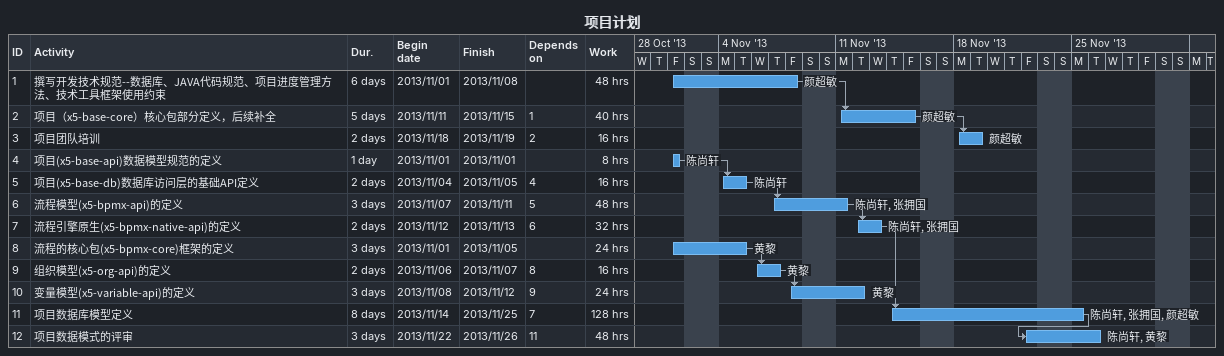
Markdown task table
项目计划

| ID | Task | Duration | Start | Finish | Predecessors | Resources | Work (h) |
|---|---|---|---|---|---|---|---|
| 1 | 撰写开发技术规范--数据库、JAVA代码规范、项目进度管理方法、技术工具框架使用约束 | 6d | 2013-11-01 | 2013-11-08 |  | 颜超敏 | 48 |
| 2 | 项目（x5-base-core）核心包部分定义，后续补全 | 5d | 2013-11-11 | 2013-11-15 | 1 | 颜超敏 | 40 |
| 3 | 项目团队培训 | 2d | 2013-11-18 | 2013-11-19 | 2 | 颜超敏 | 16 |
| 4 | 项目(x5-base-api)数据模型规范的定义 | 1d | 2013-11-01 | 2013-11-01 |  | 陈尚轩 | 8 |
| 5 | 项目(x5-base-db)数据库访问层的基础API定义 | 2d | 2013-11-04 | 2013-11-05 | 4 | 陈尚轩 | 16 |
| 6 | 流程模型(x5-bpmx-api)的定义 | 3d | 2013-11-07 | 2013-11-11 | 5 | 陈尚轩, 张拥国 | 48 |
| 7 | 流程引擎原生(x5-bpmx-native-api)的定义 | 2d | 2013-11-12 | 2013-11-13 | 6 | 陈尚轩, 张拥国 | 32 |
| 8 | 流程的核心包(x5-bpmx-core)框架的定义 | 3d | 2013-11-01 | 2013-11-05 |  | 黄黎 | 24 |
| 9 | 组织模型(x5-org-api)的定义 | 2d | 2013-11-06 | 2013-11-07 | 8 | 黄黎 | 16 |
| 10 | 变量模型(x5-variable-api)的定义 | 3d | 2013-11-08 | 2013-11-12 | 9 | 黄黎 | 24 |
| 11 | 项目数据库模型定义 | 8d | 2013-11-14 | 2013-11-25 | 7 | 陈尚轩, 张拥国, 颜超敏 | 128 |
| 12 | 项目数据模式的评审 | 3d | 2013-11-22 | 2013-11-26 | 11 | 陈尚轩, 黄黎 | 48 |
